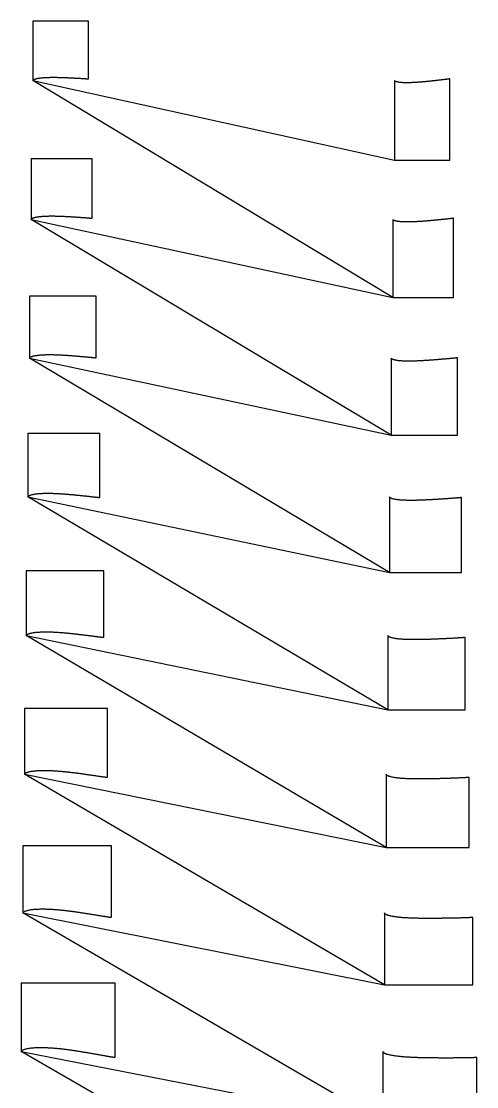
# Model space of a CAD drawing. Header units: inches. Extents: x -97 to 739, y 150 to 6285.
# Drawn here: x -41 to 614, y 4751 to 6285 of the extents above; entities that cross this region are included whole.
import ezdxf

# ---------------------------------------------------------------- set-up
doc = ezdxf.new("R2010")
doc.units = ezdxf.units.IN
doc.header["$MEASUREMENT"] = 0

msp = doc.modelspace()

# ---------------------------------------------------------------- linework, layer by layer
for points in [[(614.4029, 4699.789916), (614.394825, 4792.937772), (613.709584, 4792.882775), (613.024658, 4792.832443), (612.339999, 4792.786096), (611.655598, 4792.743565), (610.971452, 4792.70484), (610.287562, 4792.669908), (609.603927, 4792.638759), (608.920731, 4792.614131), (608.237879, 4792.594625), (607.554923, 4792.573566), (606.871905, 4792.55159), (606.188888, 4792.529622), (605.505885, 4792.507869), (604.822908, 4792.486506), (604.139979, 4792.465854), (603.457109, 4792.446074), (602.774307, 4792.427305), (602.091584, 4792.409705), (601.408949, 4792.393429), (601.272434, 4792.390346), (599.907417, 4792.361525), (598.542514, 4792.33441), (597.177734, 4792.309109), (595.813095, 4792.28591), (594.448624, 4792.265208), (593.084345, 4792.247358), (591.720288, 4792.232808), (590.356504, 4792.2223), (588.993039, 4792.21654), (587.629585, 4792.210953), (586.266128, 4792.205315), (584.902697, 4792.200056), (583.539306, 4792.195406), (582.175949, 4792.191253), (580.812606, 4792.187297), (579.449272, 4792.183493), (578.085955, 4792.179936), (576.722685, 4792.17707), (575.359443, 4792.174624), (573.99622, 4792.172461), (572.633021, 4792.170653), (571.269855, 4792.169331), (569.906713, 4792.168375), (568.54359, 4792.167696), (567.180544, 4792.168173), (565.817535, 4792.169189), (564.454571, 4792.170871), (563.091658, 4792.173313), (561.72884, 4792.177158), (560.366047, 4792.181391), (559.003326, 4792.18669), (557.640673, 4792.192994), (556.278082, 4792.200213), (554.915577, 4792.208721), (553.55314, 4792.218226), (552.190827, 4792.229594), (550.82861, 4792.242366), (549.466464, 4792.256209), (548.104395, 4792.271186), (546.74243, 4792.287712), (545.3806, 4792.306249), (544.018887, 4792.326525), (542.6573, 4792.348662), (541.295899, 4792.373559), (539.93459, 4792.39984), (538.573398, 4792.427852), (537.212347, 4792.457953), (535.851438, 4792.490172), (534.49069, 4792.524782), (533.130125, 4792.562103), (531.769713, 4792.601696), (530.40946, 4792.643654), (529.049413, 4792.688684), (527.68955, 4792.736435), (526.329914, 4792.78757), (524.970474, 4792.841606), (523.611252, 4792.898874), (522.25226, 4792.959572), (520.893397, 4793.022191), (519.534867, 4793.089745), (518.176823, 4793.164526), (516.818954, 4793.241899), (515.461144, 4793.320156), (514.103748, 4793.404563), (512.74678, 4793.495326), (511.390172, 4793.591441), (510.033972, 4793.693616), (508.678143, 4793.801297), (507.322735, 4793.915241), (505.967997, 4794.039142), (504.613829, 4794.171502), (503.260144, 4794.31103), (501.906953, 4794.457915), (500.554179, 4794.610985), (499.202257, 4794.776712), (497.851372, 4794.957854), (496.501288, 4795.150886), (495.152241, 4795.359333), (493.804304, 4795.584271), (492.457454, 4795.825352), (491.112128, 4796.089067), (489.76848, 4796.377725), (488.426558, 4796.692017), (487.087689, 4797.051673), (485.751495, 4797.451072), (485.084226, 4797.663072), (484.417747, 4797.886805), (483.752363, 4798.126798), (483.08893, 4798.395792), (482.4275, 4798.694535), (481.768142, 4799.024061), (481.11143, 4799.392904), (480.459006, 4799.825446), (479.813676, 4800.363375), (479.211336, 4801.54), (479.211336, 4699.789916), (-38.395789, 5001.124686), (-37.699775, 5002.133103), (-37.030902, 5002.64444), (-36.367015, 5003.064473), (-35.707551, 5003.403483), (-35.050951, 5003.690051), (-34.396122, 5003.944183), (-33.74302, 5004.166671), (-33.091086, 5004.36779), (-32.43967, 5004.559408), (-31.788927, 5004.738699), (-30.489643, 5005.056972), (-29.192798, 5005.330551), (-27.898465, 5005.558151), (-26.605547, 5005.759817), (-25.31408, 5005.93491), (-24.024006, 5006.084489), (-22.734982, 5006.214855), (-21.446917, 5006.327642), (-20.159853, 5006.422101), (-18.873567, 5006.502307), (-17.588149, 5006.566607), (-16.303539, 5006.616128), (-15.019407, 5006.65688), (-13.735761, 5006.688744), (-12.452636, 5006.711063), (-11.170045, 5006.723597), (-9.888101, 5006.724268), (-8.606629, 5006.716307), (-7.325542, 5006.701302), (-6.044906, 5006.678034), (-4.764663, 5006.647562), (-3.484851, 5006.609206), (-2.20552, 5006.562036), (-0.926348, 5006.511942), (0.352582, 5006.457426), (1.630952, 5006.392666), (2.908972, 5006.32148), (4.186795, 5006.246696), (5.4642, 5006.164249), (6.741259, 5006.075469), (8.018116, 5005.982989), (9.294719, 5005.885844), (10.571027, 5005.783307), (11.846987, 5005.674396), (13.122724, 5005.561413), (14.398265, 5005.444819), (15.673464, 5005.321972), (16.948404, 5005.194381), (18.223159, 5005.063403), (19.497658, 5004.927735), (20.771938, 5004.788066), (22.046061, 5004.645512), (23.319922, 5004.498153), (24.593563, 5004.346765), (25.867018, 5004.191976), (27.140267, 5004.033424), (28.413318, 5003.871238), (29.68622, 5003.706315), (30.958989, 5003.538957), (32.231584, 5003.36842), (33.503999, 5003.194593), (34.776301, 5003.018678), (36.048457, 5002.840101), (37.320496, 5002.659376), (38.592429, 5002.476726), (39.864249, 5002.291997), (41.135992, 5002.105845), (42.407613, 5001.917468), (43.679148, 5001.72752), (44.950599, 5001.53603), (46.221979, 5001.343235), (47.493257, 5001.148568), (48.764477, 5000.952848), (50.03564, 5000.756081), (51.306742, 5000.558197), (52.577787, 5000.359285), (53.848784, 5000.159477), (55.119728, 4999.958693), (56.390602, 4999.75664), (57.661428, 4999.553705), (58.932208, 4999.349917), (60.202942, 4999.145293), (61.473624, 4998.939716), (62.744253, 4998.733174), (64.014835, 4998.525762), (65.285363, 4998.317379), (66.555837, 4998.107989), (67.82632, 4997.898761), (69.096723, 4997.688079), (70.367083, 4997.476605), (71.637456, 4997.265382), (72.907895, 4997.055361), (74.178455, 4996.847535), (75.449182, 4996.64279), (76.720125, 4996.442005), (76.847229, 4996.422096), (77.482743, 4996.322483), (78.118261, 4996.22293), (78.753794, 4996.123663), (79.389355, 4996.024909), (80.024956, 4995.926882), (80.66061, 4995.829814), (81.296336, 4995.734093), (81.93215, 4995.639968), (82.568067, 4995.547714), (83.20411, 4995.457784), (83.840281, 4995.370211), (84.476457, 4995.282712), (85.112626, 4995.195088), (85.748824, 4995.107987), (86.385066, 4995.021717), (87.021372, 4994.936588), (87.657756, 4994.852909), (88.294229, 4994.77086), (88.930768, 4994.689999), (88.930768, 5097.606869), (-38.395789, 5097.606869), (-38.395789, 5001.124686), (481.604211, 4897.606869), (608.930768, 4897.606869), (608.924497, 4994.575149), (608.280283, 4994.515446), (607.636314, 4994.460212), (606.992558, 4994.408867), (606.349004, 4994.361246), (605.705652, 4994.317308), (605.062498, 4994.277015), (604.419542, 4994.240328), (603.776928, 4994.209909), (603.134581, 4994.184381), (602.49215, 4994.157324), (601.84967, 4994.129363), (601.207189, 4994.101379), (600.564716, 4994.073546), (599.922259, 4994.046008), (599.279834, 4994.01905), (598.637447, 4993.992801), (597.995105, 4993.967371), (597.352815, 4993.942883), (596.710583, 4993.919462), (596.582144, 4993.914917), (595.297843, 4993.871058), (594.01362, 4993.828648), (592.729482, 4993.787772), (591.445439, 4993.748652), (590.16151, 4993.711611), (588.87771, 4993.676934), (587.59406, 4993.644999), (586.310596, 4993.616466), (585.027351, 4993.591965), (583.74412, 4993.567696), (582.460892, 4993.5435), (581.177687, 4993.519726), (579.894517, 4993.496584), (578.611376, 4993.473976), (577.328248, 4993.451615), (576.045133, 4993.429466), (574.762033, 4993.407616), (573.478973, 4993.386488), (572.195938, 4993.365818), (570.91292, 4993.345472), (569.629924, 4993.325518), (568.346956, 4993.306084), (567.064011, 4993.287057), (565.781083, 4993.26835), (564.49822, 4993.250836), (563.215389, 4993.233901), (561.932595, 4993.217656), (560.649844, 4993.202196), (559.367171, 4993.188153), (558.08452, 4993.174526), (556.801929, 4993.161979), (555.519393, 4993.150454), (554.236908, 4993.139861), (552.954494, 4993.130564), (551.672135, 4993.12228), (550.389877, 4993.115857), (549.107697, 4993.110838), (547.825575, 4993.106903), (546.543516, 4993.10411), (545.261542, 4993.102864), (543.979677, 4993.103627), (542.697907, 4993.106125), (541.416237, 4993.110463), (540.134715, 4993.117514), (538.853268, 4993.125933), (537.571915, 4993.136064), (536.290674, 4993.148262), (535.009548, 4993.162559), (533.728551, 4993.179213), (532.447699, 4993.198529), (531.16697, 4993.220087), (529.886367, 4993.243963), (528.605927, 4993.270829), (527.325632, 4993.300335), (526.045516, 4993.333143), (524.765556, 4993.368786), (523.485769, 4993.407605), (522.206165, 4993.449781), (520.926661, 4993.493788), (519.647418, 4993.542574), (518.36856, 4993.598406), (517.089838, 4993.656726), (515.811161, 4993.715867), (514.53281, 4993.780994), (513.254795, 4993.852267), (511.977062, 4993.928704), (510.699649, 4994.010999), (509.422523, 4994.09856), (508.145728, 4994.192175), (506.869459, 4994.295419), (505.593632, 4994.406762), (504.318182, 4994.525016), (503.043112, 4994.650237), (501.768367, 4994.78139), (500.494288, 4994.924746), (499.221009, 4995.082766), (497.948354, 4995.252201), (496.676514, 4995.436567), (495.405522, 4995.636475), (494.135377, 4995.851886), (492.866417, 4996.089001), (491.598758, 4996.349931), (490.332414, 4996.634951), (489.068429, 4996.963193), (487.806508, 4997.32922), (487.176208, 4997.524321), (486.546511, 4997.730481), (485.917624, 4997.951468), (485.29021, 4998.19945), (484.664344, 4998.475754), (484.040059, 4998.781045), (483.417824, 4999.123865), (482.798914, 4999.527582), (482.185414, 5000.030376), (481.604211, 5001.124686), (481.604211, 4897.606869), (-36.000856, 5200.716237), (-35.361382, 5201.66746), (-34.74123, 5202.147052), (-34.12463, 5202.539952), (-33.511049, 5202.859145), (-32.899408, 5203.13101), (-32.288991, 5203.372992), (-31.67978, 5203.585527), (-31.071414, 5203.777435), (-30.463429, 5203.960056), (-29.85591, 5204.131304), (-28.642356, 5204.437567), (-27.430489, 5204.702654), (-26.22039, 5204.924575), (-25.011274, 5205.122507), (-23.803174, 5205.295641), (-22.596046, 5205.445074), (-21.389643, 5205.576784), (-20.183903, 5205.692312), (-18.978862, 5205.790793), (-17.774358, 5205.876144), (-16.570464, 5205.946632), (-15.367132, 5206.003394), (-14.164122, 5206.052274), (-12.961444, 5206.09308), (-11.759121, 5206.125196), (-10.557169, 5206.148272), (-9.355669, 5206.160333), (-8.154489, 5206.164554), (-6.953572, 5206.162372), (-5.752962, 5206.152672), (-4.552622, 5206.136417), (-3.352579, 5206.11289), (-2.152864, 5206.081354), (-0.953248, 5206.047415), (0.246209, 5206.009587), (1.445283, 5205.962423), (2.644116, 5205.909368), (3.842821, 5205.853192), (5.041255, 5205.790383), (6.23946, 5205.722002), (7.437525, 5205.65019), (8.635414, 5205.574107), (9.833111, 5205.493324), (11.030581, 5205.407), (12.227903, 5205.317045), (13.42509, 5205.223821), (14.622056, 5205.12519), (15.81885, 5205.022384), (17.015519, 5204.916506), (18.212021, 5204.806543), (19.40838, 5204.693108), (20.604636, 5204.577145), (21.800716, 5204.456893), (22.996652, 5204.333124), (24.192464, 5204.206333), (25.388138, 5204.076178), (26.583683, 5203.942858), (27.77913, 5203.80715), (28.974489, 5203.669301), (30.169734, 5203.528668), (31.364858, 5203.385072), (32.559905, 5203.239617), (33.754856, 5203.091802), (34.949729, 5202.942097), (36.144531, 5202.790655), (37.339257, 5202.637347), (38.533933, 5202.482815), (39.728524, 5202.326232), (40.923058, 5202.168235), (42.117535, 5202.008864), (43.311964, 5201.848316), (44.506322, 5201.68602), (45.700641, 5201.522795), (46.894922, 5201.358631), (48.089162, 5201.193454), (49.283364, 5201.027357), (50.477532, 5200.860455), (51.671665, 5200.69266), (52.865749, 5200.523693), (54.0598, 5200.353928), (55.253821, 5200.183399), (56.44781, 5200.012119), (57.641763, 5199.839949), (58.835679, 5199.666871), (60.029561, 5199.492986), (61.223408, 5199.318218), (62.417218, 5199.14256), (63.611024, 5198.966813), (64.804778, 5198.789775), (65.998503, 5198.612035), (67.192233, 5198.434423), (68.385999, 5198.257682), (69.579832, 5198.082593), (70.773761, 5197.909834), (71.967813, 5197.740096), (72.087224, 5197.723256), (72.684276, 5197.639012), (73.28133, 5197.554817), (73.878393, 5197.470846), (74.475473, 5197.387275), (75.072575, 5197.304266), (75.669708, 5197.221999), (76.266885, 5197.140808), (76.864114, 5197.060889), (77.461405, 5196.982466), (78.058772, 5196.905933), (78.656219, 5196.831328), (79.253666, 5196.756722), (79.851105, 5196.681923), (80.448559, 5196.6075), (81.046039, 5196.533692), (81.643553, 5196.460735), (82.241112, 5196.388866), (82.838721, 5196.318224), (83.436366, 5196.248458), (83.436366, 5295.423821), (-36.000856, 5295.423821), (-36.000856, 5200.716237), (483.999144, 5095.423821), (603.436366, 5095.423821), (603.431881, 5196.138976), (602.828756, 5196.075003), (602.225807, 5196.015293), (601.623012, 5195.959359), (601.020365, 5195.907038), (600.417863, 5195.858266), (599.815505, 5195.812981), (599.213286, 5195.771118), (598.611314, 5195.735255), (598.009532, 5195.704043), (597.407688, 5195.671332), (596.805808, 5195.637737), (596.203927, 5195.604092), (595.602049, 5195.570539), (595.000179, 5195.537195), (594.398329, 5195.504312), (593.796501, 5195.471989), (593.1947, 5195.440307), (592.592929, 5195.409361), (591.991192, 5195.379247), (591.870849, 5195.373333), (590.667469, 5195.315406), (589.464138, 5195.258688), (588.26086, 5195.203247), (587.057641, 5195.149242), (585.854491, 5195.096932), (584.65142, 5195.046538), (583.44844, 5194.998371), (582.245575, 5194.953018), (581.042848, 5194.911031), (579.840133, 5194.86933), (578.637426, 5194.827808), (577.434737, 5194.786744), (576.232074, 5194.746328), (575.029435, 5194.706475), (573.826807, 5194.666911), (572.62419, 5194.627611), (571.421587, 5194.588653), (570.219015, 5194.550439), (569.016463, 5194.512713), (567.813925, 5194.475346), (566.611405, 5194.4384), (565.408907, 5194.402), (564.206427, 5194.36604), (563.003962, 5194.330437), (561.801546, 5194.296049), (560.599156, 5194.262272), (559.396794, 5194.229202), (558.194466, 5194.196931), (556.992195, 5194.166082), (555.789942, 5194.135668), (554.587734, 5194.106339), (553.385568, 5194.078041), (552.18344, 5194.050682), (550.981366, 5194.024615), (549.779333, 5193.999568), (548.577376, 5193.976366), (547.375476, 5193.95456), (546.17362, 5193.933839), (544.971811, 5193.91426), (543.770065, 5193.896214), (542.568401, 5193.880161), (541.366807, 5193.865826), (540.165287, 5193.853299), (538.963876, 5193.843424), (537.76252, 5193.834892), (536.561232, 5193.828042), (535.360028, 5193.823226), (534.158909, 5193.820476), (532.957884, 5193.820035), (531.756966, 5193.822193), (530.556138, 5193.82655), (529.355402, 5193.833168), (528.154785, 5193.84268), (526.954273, 5193.854741), (525.753892, 5193.870008), (524.553623, 5193.888029), (523.353482, 5193.909154), (522.153475, 5193.933547), (520.953539, 5193.959677), (519.753791, 5193.990413), (518.554324, 5194.027985), (517.354954, 5194.067932), (516.155615, 5194.108639), (514.956513, 5194.155145), (513.757654, 5194.207563), (512.558998, 5194.264943), (511.360574, 5194.327959), (510.162354, 5194.395988), (508.964373, 5194.469843), (507.766772, 5194.552966), (506.569487, 5194.643811), (505.372474, 5194.741286), (504.17573, 5194.845335), (502.979218, 5194.955047), (501.783186, 5195.076471), (500.587723, 5195.211788), (499.392708, 5195.358015), (498.198281, 5195.518634), (497.004453, 5195.693843), (495.811232, 5195.883874), (494.618859, 5196.094627), (493.427415, 5196.328024), (492.236894, 5196.583966), (491.048053, 5196.880921), (489.860678, 5197.21365), (489.267475, 5197.391823), (488.674696, 5197.58038), (488.082469, 5197.782387), (487.491267, 5198.009419), (486.901165, 5198.263301), (486.312177, 5198.544369), (485.72465, 5198.861108), (485.139499, 5199.235819), (484.558148, 5199.703299), (483.999144, 5200.716237), (483.999144, 5095.423821), (-33.603188, 5400.325793), (-33.019271, 5401.219349), (-32.447176, 5401.667538), (-31.877256, 5402.033805), (-31.309106, 5402.333395), (-30.742083, 5402.590534), (-30.175787, 5402.820279), (-29.610215, 5403.022748), (-29.045169, 5403.205416), (-28.480362, 5403.379062), (-27.915833, 5403.542265), (-26.787632, 5403.836316), (-25.660434, 5404.092619), (-24.534307, 5404.308584), (-23.408766, 5404.502466), (-22.283836, 5404.673312), (-21.159488, 5404.822247), (-20.035572, 5404.954912), (-18.912049, 5405.072756), (-17.788945, 5405.174818), (-16.666161, 5405.264844), (-15.543743, 5405.341046), (-14.421663, 5405.40456), (-13.299769, 5405.461037), (-12.178069, 5405.510219), (-11.056578, 5405.551533), (-9.935307, 5405.584537), (-8.814307, 5405.607362), (-7.693494, 5405.623106), (-6.572835, 5405.633061), (-5.452357, 5405.636217), (-4.332036, 5405.633439), (-3.211893, 5405.623988), (-2.091941, 5405.607299), (-0.972041, 5405.588684), (0.14777, 5405.566681), (1.267356, 5405.536217), (2.386799, 5405.500377), (3.506171, 5405.461862), (4.625392, 5405.417671), (5.744485, 5405.368623), (6.863493, 5405.316408), (7.982399, 5405.260303), (9.101196, 5405.200143), (10.219867, 5405.13522), (11.338453, 5405.067081), (12.456961, 5404.996002), (13.575346, 5404.920302), (14.693634, 5404.84096), (15.811849, 5404.758847), (16.92997, 5404.673215), (18.048013, 5404.584604), (19.165997, 5404.493796), (20.28388, 5404.399191), (21.401682, 5404.301544), (22.519414, 5404.201234), (23.637067, 5404.097939), (24.754647, 5403.991915), (25.872172, 5403.883829), (26.989648, 5403.773877), (28.10706, 5403.661511), (29.224401, 5403.546494), (30.341699, 5403.429834), (31.458941, 5403.311097), (32.57614, 5403.190712), (33.693298, 5403.068771), (34.810411, 5402.945166), (35.927497, 5402.820523), (37.044533, 5402.693996), (38.161535, 5402.566205), (39.278505, 5402.437199), (40.395447, 5402.307138), (41.512346, 5402.175453), (42.629224, 5402.042956), (43.746079, 5401.90962), (44.862909, 5401.775371), (45.979719, 5401.640306), (47.096509, 5401.504522), (48.213277, 5401.367925), (49.330017, 5401.230251), (50.446738, 5401.09186), (51.563441, 5400.952789), (52.680126, 5400.813047), (53.796789, 5400.672478), (54.91343, 5400.53106), (56.03005, 5400.388894), (57.14665, 5400.245932), (58.263229, 5400.102189), (59.379799, 5399.958137), (60.49634, 5399.812951), (61.612864, 5399.667145), (62.729388, 5399.521358), (63.845928, 5399.376145), (64.962499, 5399.232095), (66.079113, 5399.089699), (67.195786, 5398.949472), (67.307456, 5398.935553), (67.865805, 5398.865925), (68.424155, 5398.796335), (68.982509, 5398.726914), (69.540871, 5398.65779), (70.099245, 5398.589079), (70.657633, 5398.520915), (71.216042, 5398.453579), (71.774478, 5398.387222), (72.332945, 5398.322018), (72.891451, 5398.258309), (73.449997, 5398.196136), (74.008543, 5398.133895), (74.567081, 5398.071404), (75.125626, 5398.009158), (75.684182, 5397.94733), (76.242754, 5397.886093), (76.801346, 5397.82562), (77.35996, 5397.766009), (77.918591, 5397.706992), (77.918591, 5493.240774), (-33.603188, 5493.240774), (-33.603188, 5400.325793), (486.396812, 5293.240774), (597.918591, 5293.240774), (597.915834, 5397.603134), (597.353842, 5397.535516), (596.791957, 5397.471944), (596.230169, 5397.412017), (595.668474, 5397.355576), (595.106868, 5397.302537), (594.545351, 5397.252817), (593.98392, 5397.206329), (593.42264, 5397.165555), (592.861477, 5397.129182), (592.300276, 5397.091351), (591.739052, 5397.05266), (591.177825, 5397.013895), (590.6166, 5396.975171), (590.055378, 5396.936579), (589.494166, 5396.898337), (588.932965, 5396.860522), (588.371777, 5396.823187), (587.810603, 5396.786402), (587.249446, 5396.750235), (587.137216, 5396.743082), (586.014946, 5396.672431), (584.892702, 5396.602771), (583.770486, 5396.534151), (582.648301, 5396.466674), (581.526151, 5396.400542), (580.404041, 5396.335917), (579.281977, 5396.27305), (578.159974, 5396.212456), (577.038044, 5396.154619), (575.916123, 5396.097111), (574.794209, 5396.039875), (573.672308, 5395.983124), (572.550425, 5395.927029), (571.428557, 5395.871517), (570.306697, 5395.816329), (569.184846, 5395.761449), (568.063004, 5395.706945), (566.941183, 5395.653198), (565.819375, 5395.599962), (564.697578, 5395.547112), (563.575792, 5395.494705), (562.454022, 5395.442863), (561.332263, 5395.391486), (560.210515, 5395.340494), (559.088799, 5395.290727), (557.967101, 5395.241593), (556.845421, 5395.193176), (555.723762, 5395.145564), (554.602141, 5395.099364), (553.480532, 5395.053615), (552.358952, 5395.008945), (551.237399, 5394.965304), (550.115871, 5394.922601), (548.994377, 5394.881178), (547.87291, 5394.840769), (546.751491, 5394.802177), (545.630108, 5394.764963), (544.508754, 5394.728825), (543.387431, 5394.693818), (542.266147, 5394.660322), (541.144915, 5394.628784), (540.023728, 5394.598939), (538.902588, 5394.570857), (537.781517, 5394.545349), (536.66048, 5394.521153), (535.539487, 5394.4986), (534.418546, 5394.478032), (533.297659, 5394.459485), (532.176832, 5394.443186), (531.056072, 5394.429409), (529.935369, 5394.417774), (528.814723, 5394.408329), (527.694152, 5394.401673), (526.573646, 5394.397463), (525.453222, 5394.396348), (524.332868, 5394.397894), (523.212595, 5394.402455), (522.092405, 5394.410177), (520.972259, 5394.41954), (519.85223, 5394.433319), (518.732377, 5394.453691), (517.612583, 5394.476321), (516.492807, 5394.499649), (515.37318, 5394.528564), (514.253704, 5394.563137), (513.134353, 5394.602453), (512.015145, 5394.647162), (510.896063, 5394.696623), (509.77713, 5394.751658), (508.658432, 5394.815569), (507.539928, 5394.886805), (506.421593, 5394.964371), (505.303421, 5395.04811), (504.185392, 5395.137229), (503.06766, 5395.23753), (501.950276, 5395.350932), (500.833167, 5395.474712), (499.716425, 5395.612289), (498.600044, 5395.763499), (497.484038, 5395.928811), (496.368554, 5396.113809), (495.253639, 5396.320235), (494.139282, 5396.547664), (493.025953, 5396.813822), (491.913518, 5397.113694), (491.357606, 5397.275095), (490.80195, 5397.4462), (490.246617, 5397.629437), (489.691897, 5397.83576), (489.137849, 5398.06742), (488.584475, 5398.324459), (488.031997, 5398.61524), (487.480976, 5398.960944), (486.932251, 5399.39311), (486.396812, 5400.325793), (486.396812, 5293.240774), (-31.20247, 5599.964627), (-30.67283, 5600.799855), (-30.148001, 5601.216799), (-29.624057, 5601.55675), (-29.100802, 5601.836766), (-28.577982, 5602.078971), (-28.055449, 5602.296206), (-27.533206, 5602.488311), (-27.011179, 5602.661522), (-26.489253, 5602.826029), (-25.967436, 5602.981001), (-24.924133, 5603.262265), (-23.881225, 5603.509118), (-22.838749, 5603.718475), (-21.796505, 5603.907618), (-20.754506, 5604.075475), (-19.712738, 5604.223183), (-18.671141, 5604.356041), (-17.6297, 5604.475401), (-16.588426, 5604.580228), (-15.547277, 5604.674086), (-14.506276, 5604.755153), (-13.465409, 5604.824555), (-12.424614, 5604.887721), (-11.383894, 5604.944338), (-10.343256, 5604.993878), (-9.302705, 5605.035819), (-8.262261, 5605.068405), (-7.221891, 5605.094637), (-6.18158, 5605.115669), (-5.14134, 5605.13059), (-4.101161, 5605.140174), (-3.061052, 5605.143668), (-2.021017, 5605.140665), (-0.981, 5605.136167), (0.058983, 5605.128747), (1.098879, 5605.113706), (2.138719, 5605.09379), (3.178532, 5605.071611), (4.218291, 5605.044642), (5.258001, 5605.013481), (6.297678, 5604.979413), (7.337315, 5604.941823), (8.376912, 5604.900779), (9.416462, 5604.855689), (10.455979, 5604.807777), (11.495467, 5604.757236), (12.53491, 5604.702803), (13.574316, 5604.645226), (14.613694, 5604.585164), (15.653038, 5604.522108), (16.692353, 5604.456529), (17.731645, 5604.389063), (18.7709, 5604.318262), (19.810125, 5604.244862), (20.849323, 5604.169134), (21.88849, 5604.090779), (22.927631, 5604.0101), (23.966752, 5603.927661), (25.005854, 5603.843613), (26.044932, 5603.757496), (27.083984, 5603.669024), (28.123018, 5603.579111), (29.162032, 5603.487388), (30.20103, 5603.394243), (31.240011, 5603.299712), (32.278976, 5603.20371), (33.317931, 5603.10684), (34.356866, 5603.008251), (35.395788, 5602.908539), (36.434698, 5602.807763), (37.473597, 5602.706046), (38.512478, 5602.602829), (39.551352, 5602.498908), (40.590217, 5602.394246), (41.629073, 5602.288765), (42.66792, 5602.182566), (43.70676, 5602.07573), (44.745592, 5601.968157), (45.784412, 5601.859601), (46.823225, 5601.750404), (47.862031, 5601.640606), (48.900831, 5601.530216), (49.939621, 5601.419059), (50.978402, 5601.307112), (52.017176, 5601.194478), (53.055941, 5601.081129), (54.094698, 5600.967102), (55.13345, 5600.852578), (56.17219, 5600.737066), (57.210924, 5600.621012), (58.249658, 5600.504884), (59.288395, 5600.389064), (60.32714, 5600.273972), (61.365897, 5600.159932), (62.40467, 5600.047303), (62.508549, 5600.036116), (63.02794, 5599.98016), (63.547331, 5599.924234), (64.066723, 5599.868426), (64.586118, 5599.812823), (65.105516, 5599.7575), (65.624919, 5599.702549), (66.144328, 5599.648205), (66.663746, 5599.594573), (67.183173, 5599.541787), (67.702614, 5599.49014), (68.222068, 5599.439673), (68.74152, 5599.389081), (69.260969, 5599.338192), (69.78042, 5599.287432), (70.299873, 5599.236916), (70.819331, 5599.186759), (71.338794, 5599.137076), (71.858263, 5599.087931), (72.377736, 5599.039131), (72.377736, 5691.057727), (-31.20247, 5691.057727), (-31.20247, 5599.964627), (488.79753, 5491.057727), (592.377736, 5491.057727), (592.376609, 5598.941154), (591.855765, 5598.870706), (591.334964, 5598.804075), (590.814204, 5598.740941), (590.293482, 5598.681149), (589.772797, 5598.624599), (589.252148, 5598.571189), (588.731535, 5598.520816), (588.210983, 5598.475854), (587.690479, 5598.435033), (587.169959, 5598.392804), (586.64943, 5598.349743), (586.128899, 5598.30659), (585.608368, 5598.263433), (585.087838, 5598.220337), (584.567311, 5598.177496), (584.046788, 5598.13496), (583.526268, 5598.09276), (583.005753, 5598.050942), (582.485242, 5598.009551), (582.381141, 5598.001328), (581.340133, 5597.919679), (580.299134, 5597.83882), (579.258145, 5597.758787), (578.217166, 5597.679632), (577.176199, 5597.601505), (576.135245, 5597.524515), (575.094306, 5597.44886), (574.053387, 5597.374987), (573.012494, 5597.303315), (571.971605, 5597.232007), (570.930721, 5597.161049), (569.889842, 5597.090595), (568.84897, 5597.020797), (567.808105, 5596.951594), (566.767245, 5596.882743), (565.726388, 5596.814234), (564.685536, 5596.746128), (563.644693, 5596.678782), (562.603856, 5596.611962), (561.563023, 5596.545548), (560.522196, 5596.479591), (559.481375, 5596.414212), (558.44056, 5596.349312), (557.399749, 5596.28482), (556.358953, 5596.22155), (555.318164, 5596.158926), (554.277383, 5596.09702), (553.236612, 5596.035916), (552.195856, 5595.976203), (551.155106, 5595.916949), (550.114368, 5595.858759), (549.073642, 5595.801587), (548.032926, 5595.745343), (546.992225, 5595.690353), (545.951535, 5595.636367), (544.910866, 5595.584154), (543.870212, 5595.533289), (542.829571, 5595.483482), (541.788942, 5595.434787), (540.74833, 5595.387567), (539.70774, 5595.34226), (538.66717, 5595.298603), (537.626618, 5595.256655), (536.586096, 5595.21719), (535.545588, 5595.178996), (534.505098, 5595.142394), (533.46463, 5595.107718), (532.424185, 5595.075003), (531.383765, 5595.044461), (530.343373, 5595.01635), (529.303005, 5594.990312), (528.262661, 5594.966382), (527.222348, 5594.94512), (526.182061, 5594.926194), (525.141809, 5594.910234), (524.101586, 5594.896831), (523.061397, 5594.886334), (522.021242, 5594.878876), (520.981105, 5594.872961), (519.941017, 5594.871253), (518.901001, 5594.875865), (517.86101, 5594.88261), (516.821026, 5594.889995), (515.781104, 5594.902727), (514.741243, 5594.920843), (513.701435, 5594.943465), (512.661685, 5594.971219), (511.621987, 5595.00345), (510.58235, 5595.040986), (509.54281, 5595.086969), (508.50335, 5595.139864), (507.463958, 5595.198766), (506.424633, 5595.263435), (505.385367, 5595.333185), (504.346222, 5595.413552), (503.307219, 5595.506206), (502.268328, 5595.608673), (501.229589, 5595.724291), (500.190996, 5595.852579), (499.152556, 5595.994207), (498.11433, 5596.154435), (497.076336, 5596.334827), (496.038565, 5596.534682), (495.001213, 5596.770912), (493.964225, 5597.038742), (493.445858, 5597.183715), (492.927594, 5597.337707), (492.409456, 5597.50257), (491.891561, 5597.688616), (491.37394, 5597.89844), (490.85659, 5598.131832), (490.339604, 5598.396966), (489.823214, 5598.713848), (489.307746, 5599.110886), (488.79753, 5599.964627), (488.79753, 5491.057727), (-28.798796, 5799.641961), (-28.321904, 5800.418065), (-27.843446, 5800.803782), (-27.3647, 5801.117591), (-26.88574, 5801.377917), (-26.406646, 5801.604833), (-25.927461, 5801.809137), (-25.448184, 5801.990431), (-24.968836, 5802.15382), (-24.489453, 5802.308875), (-24.010036, 5802.45528), (-23.051102, 5802.722882), (-22.092042, 5802.959321), (-21.132843, 5803.161119), (-20.173571, 5803.344529), (-19.21422, 5803.508394), (-18.254795, 5803.653846), (-17.295317, 5803.78583), (-16.335789, 5803.905602), (-15.376208, 5804.012074), (-14.416588, 5804.108614), (-13.45692, 5804.193393), (-12.497209, 5804.267515), (-11.537477, 5804.336155), (-10.577721, 5804.398962), (-9.61794, 5804.455447), (-8.658131, 5804.505029), (-7.698288, 5804.546065), (-6.738422, 5804.581443), (-5.778537, 5804.612184), (-4.818631, 5804.637471), (-3.858705, 5804.657995), (-2.898758, 5804.672996), (-1.938787, 5804.682206), (-0.978812, 5804.690308), (-0.018827, 5804.695922), (0.941186, 5804.694721), (1.901216, 5804.689127), (2.861254, 5804.681649), (3.821307, 5804.670194), (4.781375, 5804.655165), (5.741454, 5804.637484), (6.701545, 5804.616636), (7.661648, 5804.592886), (8.621765, 5804.565753), (9.581891, 5804.536166), (10.542027, 5804.504247), (11.502175, 5804.469102), (12.462335, 5804.431276), (13.422503, 5804.391239), (14.382681, 5804.348692), (15.342868, 5804.304041), (16.303061, 5804.257789), (17.263266, 5804.208636), (18.223479, 5804.157292), (19.183701, 5804.103935), (20.143932, 5804.048286), (21.104171, 5803.990686), (22.064415, 5803.931606), (23.024665, 5803.871156), (23.984922, 5803.808953), (24.945188, 5803.744676), (25.905458, 5803.679149), (26.865735, 5803.61206), (27.826016, 5803.543759), (28.786303, 5803.474233), (29.746594, 5803.403418), (30.706889, 5803.33189), (31.66719, 5803.258804), (32.627494, 5803.184729), (33.587803, 5803.10973), (34.548114, 5803.0339), (35.508432, 5802.956693), (36.468751, 5802.878882), (37.429074, 5802.800421), (38.389399, 5802.721232), (39.349727, 5802.641417), (40.310056, 5802.561042), (41.270389, 5802.480004), (42.230725, 5802.398074), (43.191064, 5802.315576), (44.151404, 5802.232552), (45.111747, 5802.149008), (46.072092, 5802.064759), (47.032441, 5801.979779), (47.992792, 5801.894172), (48.953145, 5801.807927), (49.913501, 5801.7211), (50.873859, 5801.633621), (51.834221, 5801.545289), (52.794585, 5801.456489), (53.754949, 5801.367535), (54.715313, 5801.278659), (55.675676, 5801.190131), (56.636037, 5801.102125), (57.596394, 5801.014864), (57.69243, 5801.006189), (58.172608, 5800.962804), (58.652785, 5800.919442), (59.132963, 5800.876153), (59.61314, 5800.832989), (60.093316, 5800.789986), (60.573491, 5800.747202), (61.053665, 5800.704826), (61.533837, 5800.662929), (62.014006, 5800.621605), (62.494173, 5800.581099), (62.974335, 5800.541456), (63.454499, 5800.501641), (63.934664, 5800.461492), (64.414828, 5800.421371), (64.894993, 5800.381342), (65.375156, 5800.341469), (65.855319, 5800.301817), (66.335481, 5800.262417), (66.815642, 5800.223146), (66.815642, 5888.87468), (-28.798796, 5888.87468), (-28.798796, 5799.641961), (491.201204, 5688.87468), (586.815642, 5688.87468), (586.816011, 5800.131307), (586.336297, 5800.058996), (585.856568, 5799.990265), (585.376827, 5799.924863), (584.897072, 5799.862644), (584.417306, 5799.803492), (583.937527, 5799.747292), (583.457737, 5799.693928), (582.977927, 5799.645654), (582.498101, 5799.601254), (582.01828, 5799.555502), (581.538463, 5799.508953), (581.058646, 5799.462295), (580.57883, 5799.415596), (580.099013, 5799.368899), (579.619196, 5799.322369), (579.139378, 5799.276037), (578.659559, 5799.229914), (578.179739, 5799.184025), (577.699918, 5799.138395), (577.603954, 5799.129303), (576.644309, 5799.03869), (575.684662, 5798.948686), (574.725013, 5798.859315), (573.765361, 5798.770586), (572.805706, 5798.6826), (571.846048, 5798.595423), (570.886386, 5798.509202), (569.926718, 5798.424322), (568.967044, 5798.341144), (568.007368, 5798.258354), (567.047691, 5798.175977), (566.088011, 5798.094114), (565.128329, 5798.012901), (564.168645, 5797.932286), (563.208959, 5797.852044), (562.249271, 5797.772168), (561.289582, 5797.692713), (560.32989, 5797.614014), (559.370195, 5797.535848), (558.410499, 5797.4581), (557.450802, 5797.380816), (556.491101, 5797.304113), (555.531399, 5797.227899), (554.571695, 5797.152106), (553.611987, 5797.077518), (552.652275, 5797.003581), (551.692561, 5796.930355), (550.732844, 5796.857919), (549.773121, 5796.786841), (548.813397, 5796.716223), (547.853668, 5796.646645), (546.893935, 5796.578064), (545.934199, 5796.510391), (544.974457, 5796.443939), (544.014712, 5796.378467), (543.05496, 5796.314712), (542.095203, 5796.252264), (541.135441, 5796.190849), (540.175675, 5796.130515), (539.215904, 5796.071609), (538.256125, 5796.014556), (537.296339, 5795.959099), (536.336547, 5795.905284), (535.376746, 5795.853847), (534.41694, 5795.803631), (533.457127, 5795.754946), (532.497307, 5795.708114), (531.53748, 5795.663171), (530.577644, 5795.620311), (529.617798, 5795.579778), (528.657945, 5795.541235), (527.698084, 5795.504706), (526.738213, 5795.470713), (525.778332, 5795.438933), (524.818441, 5795.409978), (523.858539, 5795.383459), (522.898627, 5795.359724), (521.938702, 5795.338887), (520.978772, 5795.319492), (520.018827, 5795.304078), (519.058857, 5795.294678), (518.098878, 5795.287282), (517.138898, 5795.280467), (516.178897, 5795.278736), (515.218876, 5795.282091), (514.258838, 5795.2897), (513.29878, 5795.30216), (512.338706, 5795.318812), (511.378611, 5795.340477), (510.418485, 5795.370128), (509.458332, 5795.40626), (508.498157, 5795.448055), (507.53796, 5795.495203), (506.577744, 5795.547121), (505.617488, 5795.60905), (504.657186, 5795.682431), (503.696847, 5795.765034), (502.736459, 5795.860085), (501.776023, 5795.966839), (500.815537, 5796.086131), (499.854981, 5796.222882), (498.894349, 5796.378489), (497.933646, 5796.552021), (496.972806, 5796.759504), (496.011849, 5796.996421), (495.531328, 5797.125463), (495.050773, 5797.262838), (494.57018, 5797.409881), (494.089509, 5797.576237), (493.608749, 5797.76477), (493.127902, 5797.975054), (492.646936, 5798.215012), (492.165776, 5798.503416), (491.68432, 5798.865673), (491.201204, 5799.641961), (491.201204, 5688.87468), (-26.393908, 5999.422108), (-25.966485, 6000.137278), (-25.532666, 6000.490745), (-25.097669, 6000.777545), (-24.661834, 6001.017014), (-24.225482, 6001.227234), (-23.788771, 6001.417128), (-23.35169, 6001.586108), (-22.914312, 6001.738253), (-22.476793, 6001.882485), (-22.039137, 6002.018928), (-21.163437, 6002.269872), (-20.287241, 6002.492804), (-19.410484, 6002.683964), (-18.533433, 6002.858521), (-17.656066, 6003.015259), (-16.778405, 6003.155292), (-15.900529, 6003.283203), (-15.022459, 6003.400147), (-14.144176, 6003.50501), (-13.265735, 6003.600947), (-12.387104, 6003.686146), (-11.508302, 6003.76168), (-10.629415, 6003.832444), (-9.750438, 6003.898053), (-8.871361, 6003.958062), (-7.992175, 6004.011847), (-7.112851, 6004.057883), (-6.233439, 6004.098923), (-5.353955, 6004.135861), (-4.474385, 6004.167975), (-3.594741, 6004.19587), (-2.715009, 6004.218796), (-1.835186, 6004.236603), (-0.95535, 6004.253645), (-0.075477, 6004.268597), (0.804503, 6004.277504), (1.684553, 6004.282484), (2.56463, 6004.285926), (3.444764, 6004.286129), (4.324951, 6004.283329), (5.20518, 6004.278126), (6.08546, 6004.270098), (6.965782, 6004.259674), (7.846153, 6004.246471), (8.726561, 6004.231156), (9.607006, 6004.213792), (10.487496, 6004.193809), (11.368027, 6004.171569), (12.248592, 6004.14738), (13.129194, 6004.121123), (14.009827, 6004.093143), (14.890483, 6004.063826), (15.771183, 6004.032012), (16.651915, 6003.998382), (17.532677, 6003.96303), (18.413475, 6003.9257), (19.294301, 6003.886761), (20.175149, 6003.846597), (21.056017, 6003.805282), (21.936911, 6003.762507), (22.817837, 6003.717922), (23.698782, 6003.672263), (24.57975, 6003.625273), (25.460736, 6003.577264), (26.341742, 6003.528184), (27.222767, 6003.477985), (28.103802, 6003.427213), (28.984862, 6003.375039), (29.865938, 6003.322002), (30.747027, 6003.268173), (31.628129, 6003.213616), (32.509254, 6003.157804), (33.390387, 6003.101481), (34.271531, 6003.044594), (35.152685, 6002.987064), (36.03385, 6002.928995), (36.915023, 6002.870437), (37.796206, 6002.811289), (38.677404, 6002.751337), (39.55861, 6002.690886), (40.439825, 6002.629978), (41.321047, 6002.568619), (42.202281, 6002.506618), (43.083527, 6002.443943), (43.964783, 6002.380701), (44.846048, 6002.316895), (45.727323, 6002.252595), (46.608611, 6002.18752), (47.489912, 6002.121719), (48.37122, 6002.055517), (49.252532, 6001.989096), (50.133846, 6001.922558), (51.01516, 6001.856039), (51.896472, 6001.78959), (52.777782, 6001.723312), (52.865912, 6001.716713), (53.306564, 6001.683722), (53.747216, 6001.650746), (54.187868, 6001.617805), (54.628518, 6001.584918), (55.069167, 6001.552091), (55.509815, 6001.519349), (55.950458, 6001.486844), (56.391097, 6001.454613), (56.83173, 6001.422715), (57.272353, 6001.391355), (57.712966, 6001.360579), (58.153583, 6001.329592), (58.594206, 6001.298244), (59.03483, 6001.266838), (59.475455, 6001.235394), (59.91608, 6001.203933), (60.356705, 6001.172476), (60.79733, 6001.141027), (61.237955, 6001.109521), (61.237955, 6086.691633), (-26.393908, 6086.691633), (-26.393908, 5999.422108), (493.606092, 5886.691633), (581.237955, 5886.691633), (581.239466, 6001.02407), (580.800673, 6000.951932), (580.361821, 6000.883127), (579.922913, 6000.817466), (579.483952, 6000.754811), (579.04494, 6000.695036), (578.60588, 6000.638015), (578.166773, 6000.583623), (577.727582, 6000.533983), (577.288327, 6000.48794), (576.849095, 6000.440611), (576.409877, 6000.392526), (575.97066, 6000.344318), (575.531445, 6000.296038), (575.092231, 6000.247709), (574.653015, 6000.199473), (574.213797, 6000.15134), (573.774578, 6000.103306), (573.335357, 6000.055379), (572.896133, 6000.007564), (572.808288, 5999.998016), (571.929838, 5999.902614), (571.051379, 5999.807661), (570.172912, 5999.713169), (569.294438, 5999.61911), (568.415955, 5999.525545), (567.537462, 5999.4325), (566.658959, 5999.340078), (565.780439, 5999.248607), (564.901896, 5999.158391), (564.023347, 5999.068581), (563.144789, 5998.97923), (562.266222, 5998.890398), (561.387644, 5998.802199), (560.509056, 5998.714595), (559.63046, 5998.627374), (558.751858, 5998.540537), (557.873249, 5998.454132), (556.994626, 5998.368468), (556.115994, 5998.283335), (555.237354, 5998.198625), (554.358706, 5998.114381), (553.480048, 5998.030711), (552.601381, 5997.947532), (551.722707, 5997.86478), (550.844011, 5997.783205), (549.965305, 5997.702275), (549.086586, 5997.622039), (548.207854, 5997.542576), (547.329098, 5997.464423), (546.450334, 5997.386726), (545.571553, 5997.310034), (544.692754, 5997.234309), (543.81394, 5997.159464), (542.935105, 5997.085794), (542.056253, 5997.013073), (541.177372, 5996.941999), (540.298469, 5996.872181), (539.419549, 5996.803359), (538.54061, 5996.73558), (537.661646, 5996.66917), (536.782652, 5996.604536), (535.90363, 5996.541434), (535.02458, 5996.479895), (534.145491, 5996.420614), (533.266381, 5996.362497), (532.387245, 5996.305839), (531.508078, 5996.250948), (530.628879, 5996.197859), (529.749646, 5996.146753), (528.870373, 5996.097854), (527.991066, 5996.050847), (527.111726, 5996.00575), (526.232344, 5995.963044), (525.352924, 5995.922419), (524.473458, 5995.884462), (523.593951, 5995.848809), (522.714397, 5995.815797), (521.834795, 5995.785529), (520.955169, 5995.756597), (520.075477, 5995.731403), (519.195684, 5995.711887), (518.315859, 5995.694239), (517.436024, 5995.677115), (516.556104, 5995.664785), (515.6761, 5995.657225), (514.796026, 5995.653649), (513.915871, 5995.654623), (513.035648, 5995.659493), (512.155341, 5995.669065), (511.274902, 5995.686128), (510.394356, 5995.709223), (509.513716, 5995.737615), (508.632989, 5995.770942), (507.752184, 5995.808713), (506.871213, 5995.855853), (505.990054, 5995.913589), (505.108744, 5995.979926), (504.227227, 5996.057954), (503.34552, 5996.146715), (502.463606, 5996.247172), (501.581404, 5996.363897), (500.698893, 5996.498125), (499.816093, 5996.648744), (498.932736, 5996.83082), (498.048897, 5997.040114), (497.606801, 5997.154806), (497.164569, 5997.277141), (496.722186, 5997.408002), (496.279494, 5997.556342), (495.83644, 5997.725216), (495.393032, 5997.914019), (494.949138, 5998.130361), (494.504448, 5998.391725), (494.058563, 5998.720648), (493.606092, 5999.422108), (493.606092, 5886.691633), (-23.989774, 6199.299482), (-23.608661, 6199.952096), (-23.217844, 6200.272434), (-22.825238, 6200.531487), (-22.431421, 6200.74906), (-22.036864, 6200.941295), (-21.641778, 6201.115422), (-21.246142, 6201.270699), (-20.850047, 6201.410289), (-20.453736, 6201.542438), (-20.057221, 6201.667635), (-19.26364, 6201.899142), (-18.469331, 6202.105693), (-17.674177, 6202.283345), (-16.87859, 6202.446136), (-16.082532, 6202.592817), (-15.286035, 6202.724473), (-14.489223, 6202.845312), (-13.692126, 6202.956391), (-12.89471, 6203.056587), (-12.097063, 6203.148831), (-11.299132, 6203.231355), (-10.500947, 6203.305188), (-9.702642, 6203.374915), (-8.904205, 6203.440133), (-8.105625, 6203.500438), (-7.306883, 6203.555179), (-6.507937, 6203.602954), (-5.708863, 6203.646359), (-4.909685, 6203.686173), (-4.110383, 6203.721759), (-3.310973, 6203.753646), (-2.511434, 6203.781099), (-1.711764, 6203.804074), (-0.91208, 6203.826579), (-0.112345, 6203.847359), (0.687544, 6203.862828), (1.487535, 6203.874817), (2.287561, 6203.885579), (3.087663, 6203.893769), (3.887838, 6203.899475), (4.688075, 6203.903024), (5.488385, 6203.904076), (6.288752, 6203.903188), (7.089184, 6203.900067), (7.889669, 6203.895154), (8.690205, 6203.888457), (9.490803, 6203.879686), (10.291454, 6203.869048), (11.092156, 6203.856708), (11.892906, 6203.842698), (12.693696, 6203.827311), (13.494518, 6203.810827), (14.295403, 6203.792219), (15.09633, 6203.772137), (15.8973, 6203.750601), (16.698319, 6203.72738), (17.499376, 6203.702858), (18.300462, 6203.677343), (19.101576, 6203.650877), (19.902725, 6203.623216), (20.703919, 6203.593993), (21.50514, 6203.563861), (22.306393, 6203.53261), (23.107672, 6203.500516), (23.908977, 6203.467495), (24.71031, 6203.433513), (25.511656, 6203.399085), (26.313039, 6203.363406), (27.114444, 6203.326984), (27.915868, 6203.289889), (28.717311, 6203.252164), (29.518786, 6203.213305), (30.320274, 6203.17402), (31.121777, 6203.134251), (31.923295, 6203.09392), (32.724827, 6203.05313), (33.526372, 6203.01192), (34.327931, 6202.970188), (35.129512, 6202.927737), (35.931105, 6202.884853), (36.73271, 6202.841578), (37.534326, 6202.797915), (38.335959, 6202.75367), (39.13761, 6202.708813), (39.939276, 6202.663444), (40.740956, 6202.617583), (41.542648, 6202.571309), (42.344366, 6202.524169), (43.146101, 6202.47642), (43.947846, 6202.428333), (44.749599, 6202.379974), (45.55136, 6202.331338), (46.353129, 6202.282449), (47.154907, 6202.233249), (47.956693, 6202.183741), (48.036872, 6202.178801), (48.437763, 6202.15411), (48.838654, 6202.129429), (49.239545, 6202.10475), (49.640437, 6202.080065), (50.041329, 6202.055356), (50.442222, 6202.030619), (50.843112, 6202.005972), (51.243999, 6201.981423), (51.644883, 6201.957004), (52.045758, 6201.932882), (52.446623, 6201.9091), (52.847494, 6201.88508), (53.248377, 6201.860681), (53.649264, 6201.836154), (54.050155, 6201.811482), (54.451051, 6201.786648), (54.851952, 6201.761636), (55.252858, 6201.73643), (55.653771, 6201.711013), (55.653771, 6284.508586), (-23.989774, 6284.508586), (-23.989774, 6199.299482), (496.010226, 6084.508586), (575.653771, 6084.508586), (575.656072, 6201.632191), (575.257947, 6201.562162), (574.859731, 6201.495207), (574.46143, 6201.431197), (574.063047, 6201.369997), (573.664585, 6201.311478), (573.266049, 6201.255507), (572.867442, 6201.201952), (572.468707, 6201.152795), (572.069875, 6201.106948), (571.671079, 6201.059891), (571.272303, 6201.012122), (570.873532, 6200.964222), (570.474763, 6200.916225), (570.075996, 6200.868137), (569.677229, 6200.820077), (569.278461, 6200.772043), (568.879693, 6200.724013), (568.480925, 6200.675981), (568.082158, 6200.627939), (568.002404, 6200.618329), (567.204873, 6200.52212), (566.407332, 6200.426219), (565.609782, 6200.330628), (564.812225, 6200.235291), (564.01466, 6200.140232), (563.217087, 6200.045444), (562.419504, 6199.950993), (561.621903, 6199.857152), (560.824277, 6199.764177), (560.026639, 6199.671614), (559.228987, 6199.579544), (558.431319, 6199.487986), (557.633634, 6199.39704), (556.835931, 6199.306676), (556.038218, 6199.216699), (555.240493, 6199.127114), (554.442755, 6199.037963), (553.644996, 6198.949529), (552.847222, 6198.861618), (552.049436, 6198.774127), (551.251637, 6198.687095), (550.453821, 6198.600624), (549.655991, 6198.514639), (548.858148, 6198.429078), (548.060272, 6198.344652), (547.262378, 6198.260856), (546.464464, 6198.177732), (545.666529, 6198.095352), (544.868557, 6198.014223), (544.070572, 6197.93354), (543.272559, 6197.853818), (542.474519, 6197.775023), (541.676454, 6197.697071), (540.878357, 6197.620237), (540.080233, 6197.544313), (539.282063, 6197.469951), (538.483859, 6197.396784), (537.685626, 6197.324567), (536.887365, 6197.253345), (536.089066, 6197.183422), (535.290718, 6197.115186), (534.492327, 6197.048402), (533.693893, 6196.983093), (532.895397, 6196.919908), (532.096869, 6196.857819), (531.298301, 6196.797109), (530.499684, 6196.738067), (529.701017, 6196.680728), (528.902296, 6196.625256), (528.103514, 6196.571858), (527.30468, 6196.520243), (526.505794, 6196.470421), (525.706843, 6196.422833), (524.907835, 6196.377183), (524.108754, 6196.334031), (523.30961, 6196.293036), (522.510393, 6196.254524), (521.711102, 6196.218585), (520.911774, 6196.183874), (520.112345, 6196.152641), (519.312761, 6196.12672), (518.513127, 6196.102524), (517.713479, 6196.078797), (516.9137, 6196.059549), (516.113791, 6196.044735), (515.313775, 6196.03362), (514.513635, 6196.026733), (513.71339, 6196.023437), (512.913018, 6196.02451), (512.112442, 6196.03255), (511.311704, 6196.046154), (510.510822, 6196.064671), (509.709809, 6196.087697), (508.908676, 6196.114828), (508.107289, 6196.150651), (507.305618, 6196.196194), (506.503715, 6196.249689), (505.701494, 6196.314067), (504.898988, 6196.388205), (504.096166, 6196.47316), (503.292906, 6196.57314), (502.489175, 6196.689229), (501.68501, 6196.82018), (500.880001, 6196.98003), (500.074264, 6197.164836), (499.671119, 6197.266683), (499.267772, 6197.37548), (498.864207, 6197.49172), (498.460184, 6197.623646), (498.055611, 6197.774423), (497.650509, 6197.943307), (497.244667, 6198.137529), (496.837614, 6198.373232), (496.428771, 6198.670219), (496.010226, 6199.299482), (496.010226, 6084.508586)], [(476.819677, 4501.972963), (-40.788664, 4801.54), (-40.035417, 4802.605337), (-39.317287, 4803.148949), (-38.605603, 4803.596803), (-37.899885, 4803.95603), (-37.198056, 4804.257466), (-36.498587, 4804.523849), (-35.801397, 4804.756368), (-35.105691, 4804.966854), (-34.410635, 4805.167677), (-33.716474, 4805.355197), (-32.331153, 4805.685651), (-30.949084, 4805.967803), (-29.570298, 4806.201179), (-28.193391, 4806.406634), (-26.818393, 4806.583732), (-25.445237, 4806.733477), (-24.073476, 4806.862482), (-22.702995, 4806.972475), (-21.333835, 4807.062844), (-19.965711, 4807.137807), (-18.598729, 4807.195818), (-17.232814, 4807.237982), (-15.867551, 4807.270444), (-14.502944, 4807.293173), (-13.139039, 4807.305469), (-11.775844, 4807.307218), (-10.413505, 4807.296244), (-9.051803, 4807.275814), (-7.690619, 4807.247675), (-6.330045, 4807.210496), (-4.97, 4807.165441), (-3.610528, 4807.111873), (-2.251706, 4807.048657), (-0.893119, 4806.981951), (0.465133, 4806.910255), (1.822631, 4806.827372), (3.179661, 4806.737515), (4.536413, 4806.643547), (5.892575, 4806.540816), (7.248257, 4806.430943), (8.603672, 4806.317097), (9.958745, 4806.19818), (11.313405, 4806.073132), (12.667576, 4805.940821), (14.021443, 4805.803972), (15.375042, 4805.663157), (16.728159, 4805.515181), (18.080916, 4805.361858), (19.433423, 4805.204822), (20.785571, 4805.042447), (22.137411, 4804.875507), (23.489032, 4804.705305), (24.840293, 4804.52975), (26.191246, 4804.349622), (27.541943, 4804.165694), (28.892358, 4803.97758), (30.242496, 4803.785334), (31.592424, 4803.589978), (32.942167, 4803.391875), (34.291667, 4803.190172), (35.640923, 4802.984835), (36.990023, 4802.77717), (38.338921, 4802.566525), (39.687657, 4802.353457), (41.03625, 4802.138267), (42.384688, 4801.920773), (43.733015, 4801.701642), (45.081181, 4801.48011), (46.42923, 4801.256842), (47.777164, 4801.031854), (49.125, 4800.80543), (50.472702, 4800.577005), (51.820325, 4800.347397), (53.167869, 4800.11663), (54.515331, 4799.884639), (55.862716, 4799.651502), (57.210034, 4799.417376), (58.557281, 4799.182188), (59.904435, 4798.945631), (61.251525, 4798.708105), (62.598551, 4798.469633), (63.945514, 4798.230234), (65.292409, 4797.98982), (66.639235, 4797.748384), (67.985999, 4797.506015), (69.33269, 4797.262582), (70.679306, 4797.018019), (72.025952, 4796.773902), (73.372488, 4796.528156), (74.718964, 4796.281524), (76.065467, 4796.03528), (77.412075, 4795.790604), (78.758871, 4795.548718), (80.10593, 4795.310735), (81.453324, 4795.077745), (81.588078, 4795.054653), (82.261839, 4794.939106), (82.935605, 4794.82363), (83.609395, 4794.708507), (84.283227, 4794.594023), (84.957121, 4794.480445), (85.631095, 4794.368063), (86.30518, 4794.257324), (86.979396, 4794.148534), (87.653766, 4794.042025), (88.328323, 4793.93831), (89.003071, 4793.837418), (89.677829, 4793.736687), (90.352584, 4793.635907), (91.027385, 4793.53581), (91.702259, 4793.436785), (92.37723, 4793.339218), (93.052326, 4793.243497), (93.727561, 4793.149852), (94.4029, 4793.057736), (94.4029, 4899.789916), (-40.788664, 4899.789916), (-40.788664, 4801.54), (479.211336, 4699.789916)]]:
    msp.add_lwpolyline(points)

doc.saveas('drawing.dxf')
